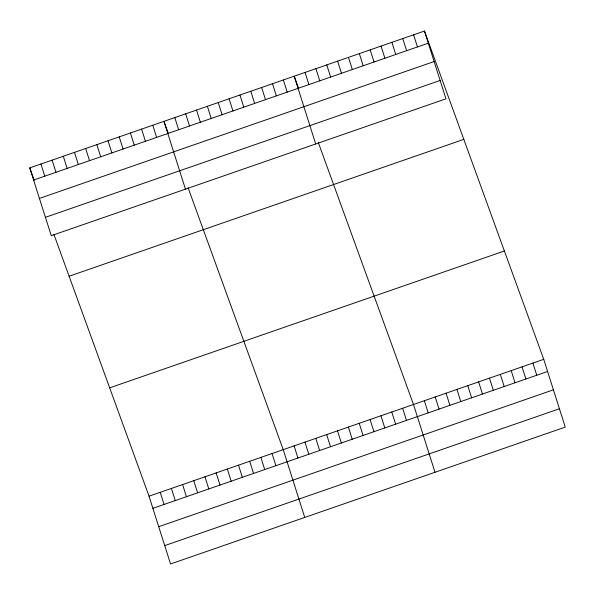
<?xml version="1.0" encoding="UTF-8"?>
<svg xmlns="http://www.w3.org/2000/svg" width="595" height="595" viewBox="0 0 595 595"><rect width="100%" height="100%" fill="white"/><g stroke="black" fill="none" stroke-linecap="round" stroke-linejoin="round"><path stroke-width="0.89" d="M424.458 31.037L445.96 98.815L51.252 235.679L29.75 167.894L424.458 31.037L543.748 359.321L565.25 427.106L170.542 563.963L149.04 496.185L53.907 234.378M33.603 180.054L428.318 43.19M39.426 198.41L434.142 61.545M45.428 217.324L440.144 80.459M69.117 276.229L463.825 139.371M109.673 387.851L504.382 250.986M149.04 496.185L543.748 359.321M152.893 508.338L547.601 371.473M158.716 526.694L553.424 389.829M164.718 545.608L559.426 408.743M298.683 88.514L294.205 76.197L315.707 143.983M318.362 142.674L413.495 404.481L434.997 472.266M168.422 133.674L163.952 121.365L185.454 189.15M188.109 187.841L283.235 449.649L304.737 517.434M29.75 167.894L34.22 180.211M532.897 363.084L536.75 375.237M522.038 366.847L525.891 379M413.607 34.8L417.459 46.953M511.187 370.611L515.039 382.764M402.755 38.563L406.608 50.716M500.328 374.374L504.188 386.527M391.897 42.327L395.757 54.48M489.477 378.137L493.329 390.29M381.045 46.09L384.898 58.243M478.618 381.901L482.478 394.054M370.187 49.854L374.047 62.006M467.767 385.664L471.619 397.817M359.335 53.617L363.188 65.77M456.908 389.428L460.768 401.58M348.477 57.38L352.337 69.533M446.057 393.191L449.909 405.344M337.625 61.144L341.478 73.297M435.205 396.954L439.058 409.107M326.774 64.907L330.627 77.06M424.347 400.718L428.207 412.87M315.915 68.67L319.768 80.823M305.064 72.434L308.917 84.587M402.637 408.244L406.497 420.397M391.785 412.008L395.638 424.168M283.354 79.961L287.207 92.113M380.926 415.779L384.787 427.931M272.495 83.724L276.355 95.877M370.075 419.542L373.928 431.695M261.644 87.487L265.496 99.648M359.224 423.305L363.076 435.458M250.785 91.251L254.645 103.411M348.365 427.069L352.218 439.222M239.934 95.022L243.786 107.174M337.514 430.832L341.366 442.985M229.082 98.785L232.935 110.938M326.655 434.595L330.515 446.748M218.224 102.548L222.076 114.701M315.804 438.359L319.656 450.512M207.372 106.312L211.225 118.465M304.945 442.122L308.805 454.275M196.514 110.075L200.374 122.228M294.094 445.886L297.946 458.038M185.662 113.838L189.515 125.991M174.804 117.602L178.664 129.755M272.056 453.524L275.909 465.677M260.87 457.406L264.723 469.559M152.766 125.24L156.626 137.393M249.684 461.281L253.544 473.434M141.588 129.122L145.44 141.275M238.506 465.164L242.358 477.316M130.402 132.997L134.254 145.15M227.32 469.038L231.172 481.191M119.216 136.872L123.076 149.025M216.134 472.913L219.994 485.066M108.037 140.755L111.89 152.908M204.955 476.796L208.808 488.949M96.851 144.63L100.704 156.783M193.769 480.671L197.629 492.824M85.665 148.512L89.525 160.665M182.583 484.546L186.443 496.699M74.487 152.387L78.339 164.54M171.405 488.428L175.257 500.581M63.301 156.262L67.153 168.415M160.219 492.303L164.079 504.456M52.115 160.144L55.975 172.297M40.936 164.019L44.789 176.172"/></g></svg>
